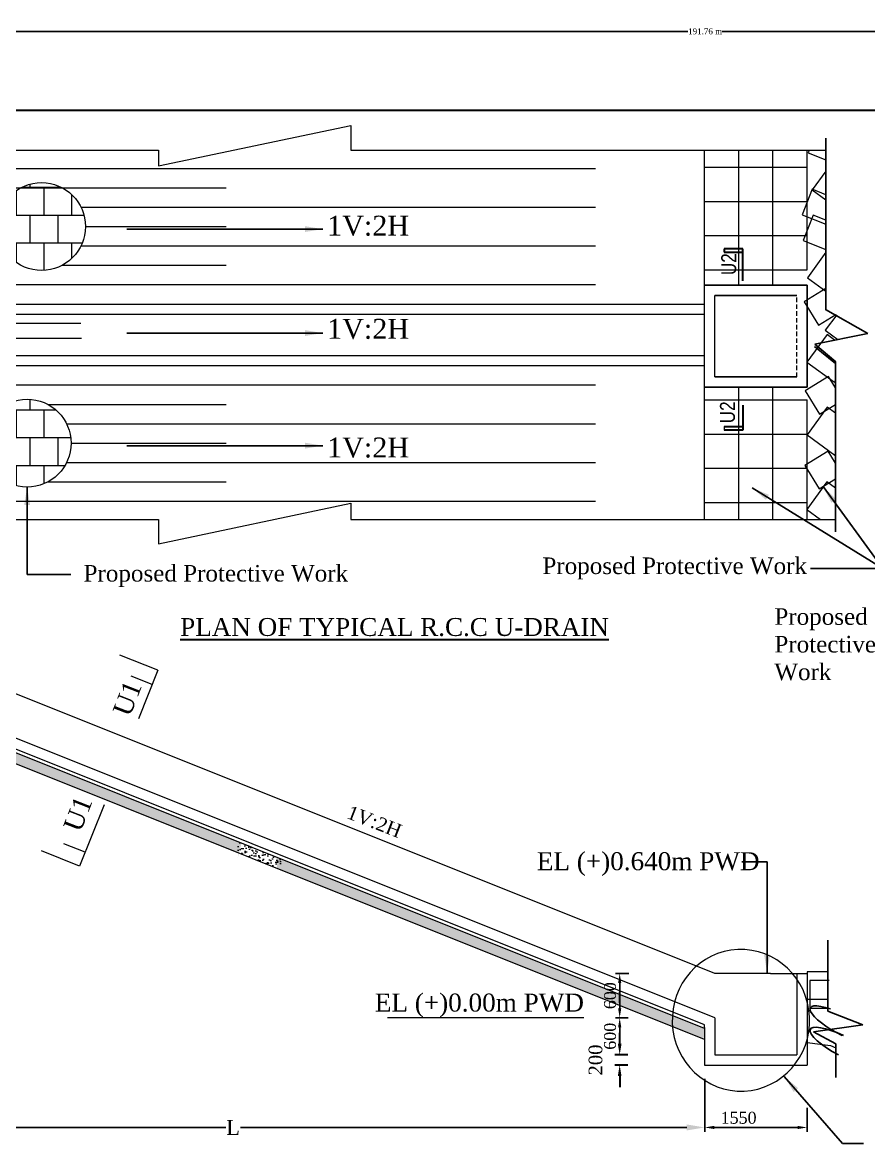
# Model space of a CAD drawing. Header units: metres. Extents: x -1354 to 3686, y -9962 to -7697.
# Drawn here: x 3324.1 to 3395.2, y -7809 to -7714.5 of the extents above; entities that cross this region are included whole.
import ezdxf

# ---------------------------------------------------------------- set-up
doc = ezdxf.new("R2010")
doc.units = ezdxf.units.M
doc.linetypes.add('DASHEDX2', pattern=[38.1, 25.4, -12.7])
doc.layers.add('Blocks', color=11, linetype='Continuous', lineweight=9)
doc.layers.add('Layer1', color=7, linetype='Continuous', lineweight=13)
doc.layers.add('LINE', color=7, linetype='Continuous')
doc.styles.get("Standard").update_dxf_attribs({"font": 'times.ttf'})
doc.styles.add('TIMES', font='ARIALN.TTF')
doc.dimstyles.get("Standard").update_dxf_attribs({"dimtxt": 0.5, "dimasz": 0.4075, "dimexe": 0.364, "dimexo": 0.219, "dimgap": 0.09, "dimtad": 0, "dimdec": 0, "dimlfac": 1000, "dimzin": 0, "dimdsep": 46, "dimtxsty": 'Standard', "dimcen": 0.09, "dimadec": 0, "dimazin": 0, "dimtfac": 1, "dimtdec": 0, "dimtofl": 0, "dimtmove": 0, "dimatfit": 3, "dimfxl": 1, "dimtolj": 1, "dimtzin": 0, "dimarcsym": 0})
pattern_1 = [(37.5, (3452.6556, -8418.17785), (-0.01840036, 0.56282522), [0, -0.443992, 0, -0.49657, 0, -0.4746625]), (7.5, (3452.6556, -8418.17785), (0.5169518, 0.8243489), [0, -0.239522, 0, -0.400177, 0, -0.1533525]), (327.5, (3452.2963, -8418.17785), (0.90964123, 0.00165276), [0, -0.14605, 0, -0.52578, 0, -0.686435]), (317.5, (3452.2963, -8418.17785), (0.8780899, 0.2563687), [0, -0.073025, 0, -0.344678, 0, -0.394335])]
pattern_2 = [(37.5, (3452.6556, -8422.8313), (-0.01840036, 0.56282522), [0, -0.443992, 0, -0.49657, 0, -0.4746625]), (7.5, (3452.6556, -8422.8313), (0.5169518, 0.8243489), [0, -0.239522, 0, -0.400177, 0, -0.1533525]), (327.5, (3452.2963, -8422.8313), (0.90964123, 0.00165276), [0, -0.14605, 0, -0.52578, 0, -0.686435]), (317.5, (3452.2963, -8422.8313), (0.8780899, 0.2563687), [0, -0.073025, 0, -0.344678, 0, -0.394335])]

# ---------------------------------------------------------------- blocks, each defined once
blk = doc.blocks.new('*D809')
at = {"layer": 'Blocks', "color": 0, "lineweight": -2, "ltscale": 0.5}
for p, q in [((3285.547, -7715.346), (3285.547, -7714.862)), ((3477.306, -7715.346), (3477.306, -7714.862))]:
    blk.add_line(p, q, dxfattribs=at)
at = {"layer": 'Blocks', "color": 0, "linetype": 'ByBlock', "lineweight": -2, "ltscale": 0.5}
for p, q in [((3285.955, -7715.226), (3379.987, -7715.226)), ((3476.898, -7715.226), (3382.866, -7715.226))]:
    blk.add_line(p, q, dxfattribs=at)
at = {"layer": 'Blocks', "color": 0, "linetype": 'ByBlock', "lineweight": -3, "ltscale": 0.5}
for points in [[(3285.955, -7715.159), (3285.955, -7715.294), (3285.547, -7715.226)], [(3476.898, -7715.159), (3476.898, -7715.294), (3477.306, -7715.226)]]:
    blk.add_solid(points, dxfattribs=at)
at = {"layer": 'Defpoints', "color": 0, "linetype": 'ByBlock', "lineweight": -3, "ltscale": 0.5}
for p in [(3477.306, -7715.226), (3285.547, -7721.854), (3477.306, -7721.854)]:
    blk.add_point(p, dxfattribs=at)
at = {"layer": 'Blocks', "color": 0, "linetype": 'ByBlock', "lineweight": -2, "ltscale": 0.5, "insert": (3381.427, -7715.226), "char_height": 0.5, "attachment_point": 5}
blk.add_mtext('\\A1;191.76 m', dxfattribs=at)
blk = doc.blocks.new('A$C734E4CAF')
at = {"layer": 'Blocks', "lineweight": 13, "ltscale": 0.002}
h = blk.add_hatch(dxfattribs=at)
h.set_pattern_fill('AR-B88', color=0, scale=0.01, style=0)
h.set_pattern_definition([(0, (108.2436, -569.4196), (0, 2.032), []), (90, (108.2436, -569.4196), (-1.016, 2.032), [2.032, -2.032])])
h.paths.add_polyline_path([(-3.211, 0, 1), (3.211, 0, 1)])
at = {"layer": 'Blocks', "color": 0, "lineweight": 13, "ltscale": 0.05}
blk.add_circle((0, 0), 3.211, dxfattribs=at)
blk = doc.blocks.new('*D845')
at = {"layer": 'Blocks', "color": 0, "lineweight": -2, "ltscale": 0.5}
for p, q in [((3381.389, -7803.254), (3381.389, -7807.695)), ((3302.143, -7807.835), (3302.143, -7806.967)), ((3303.643, -7807.331), (3341.151, -7807.331)), ((3379.889, -7807.331), (3342.382, -7807.331))]:
    blk.add_line(p, q, dxfattribs=at)
at = {"layer": 'Blocks', "color": 0, "lineweight": -3, "ltscale": 0.5}
for points in [[(3303.643, -7807.081), (3303.643, -7807.581), (3302.143, -7807.331)], [(3379.889, -7807.081), (3379.889, -7807.581), (3381.389, -7807.331)]]:
    blk.add_solid(points, dxfattribs=at)
at = {"layer": 'Defpoints', "color": 0, "lineweight": -3, "ltscale": 0.5}
for p in [(3381.389, -7803.035), (3381.389, -7807.331), (3302.143, -7808.054)]:
    blk.add_point(p, dxfattribs=at)
at = {"layer": 'Blocks', "color": 0, "lineweight": 30, "ltscale": 0.5, "insert": (3341.766, -7807.331), "char_height": 1.25, "attachment_point": 5}
blk.add_mtext('\\A1;L', dxfattribs=at)
blk = doc.blocks.new('*D847')
at = {"layer": 'Blocks', "color": 0, "lineweight": -2, "ltscale": 0.5}
for p, q in [((3374.961, -7798.115), (3373.884, -7798.115)), ((3374.248, -7798.915), (3374.248, -7800.42)), ((3374.928, -7801.22), (3373.884, -7801.22))]:
    blk.add_line(p, q, dxfattribs=at)
at = {"layer": 'Blocks', "color": 0, "lineweight": -3, "ltscale": 0.5}
for points in [[(3374.115, -7798.915), (3374.382, -7798.915), (3374.248, -7798.115)], [(3374.115, -7800.42), (3374.382, -7800.42), (3374.248, -7801.22)]]:
    blk.add_solid(points, dxfattribs=at)
at = {"layer": 'Defpoints', "color": 0, "lineweight": -3, "ltscale": 0.5}
for p in [(3375.18, -7798.115), (3374.248, -7801.22), (3375.147, -7801.22)]:
    blk.add_point(p, dxfattribs=at)
at = {"layer": 'Blocks', "color": 0, "lineweight": 30, "ltscale": 0.5, "insert": (3373.44, -7799.667), "char_height": 1, "attachment_point": 5, "rotation": 90}
blk.add_mtext('\\A1;600', dxfattribs=at)
blk = doc.blocks.new('*D848')
at = {"layer": 'Blocks', "color": 0, "lineweight": -2, "ltscale": 0.5}
for p, q in [((3375.018, -7794.399), (3373.884, -7794.399)), ((3374.248, -7795.199), (3374.248, -7797.315)), ((3374.961, -7798.115), (3373.884, -7798.115))]:
    blk.add_line(p, q, dxfattribs=at)
at = {"layer": 'Blocks', "color": 0, "lineweight": -3, "ltscale": 0.5}
for points in [[(3374.115, -7795.199), (3374.382, -7795.199), (3374.248, -7794.399)], [(3374.115, -7797.315), (3374.382, -7797.315), (3374.248, -7798.115)]]:
    blk.add_solid(points, dxfattribs=at)
at = {"layer": 'Defpoints', "color": 0, "lineweight": -3, "ltscale": 0.5}
for p in [(3375.237, -7794.399), (3374.248, -7798.115), (3375.18, -7798.115)]:
    blk.add_point(p, dxfattribs=at)
at = {"layer": 'Blocks', "color": 0, "lineweight": 30, "ltscale": 0.5, "insert": (3373.44, -7796.257), "char_height": 1, "attachment_point": 5, "rotation": 90}
blk.add_mtext('\\A1;600', dxfattribs=at)
blk = doc.blocks.new('*D857')
at = {"layer": 'Blocks', "color": 0, "lineweight": -2, "ltscale": 0.5}
for p, q in [((3390, -7805.678), (3390, -7807.695)), ((3381.389, -7806.089), (3381.389, -7807.695)), ((3389.2, -7807.331), (3382.189, -7807.331))]:
    blk.add_line(p, q, dxfattribs=at)
at = {"layer": 'Blocks', "color": 0, "lineweight": -3, "ltscale": 0.5}
for points in [[(3382.189, -7807.198), (3382.189, -7807.465), (3381.389, -7807.331)], [(3389.2, -7807.198), (3389.2, -7807.465), (3390, -7807.331)]]:
    blk.add_solid(points, dxfattribs=at)
at = {"layer": 'Defpoints', "color": 0, "lineweight": -3, "ltscale": 0.5}
for p in [(3390, -7805.459), (3381.389, -7805.87), (3381.389, -7807.331)]:
    blk.add_point(p, dxfattribs=at)
at = {"layer": 'Blocks', "color": 0, "lineweight": 30, "ltscale": 0.5, "insert": (3384.239, -7806.523), "char_height": 1, "attachment_point": 5}
blk.add_mtext('\\A1;1550', dxfattribs=at)
blk = doc.blocks.new('*D858')
at = {"layer": 'Blocks', "color": 0, "lineweight": -2, "ltscale": 0.5}
for p, q in [((3285.547, -7715.346), (3285.547, -7714.862)), ((3477.306, -7715.346), (3477.306, -7714.862))]:
    blk.add_line(p, q, dxfattribs=at)
at = {"layer": 'Blocks', "color": 0, "linetype": 'ByBlock', "lineweight": -2, "ltscale": 0.5}
for p, q in [((3285.955, -7715.226), (3379.987, -7715.226)), ((3476.898, -7715.226), (3382.866, -7715.226))]:
    blk.add_line(p, q, dxfattribs=at)
at = {"layer": 'Blocks', "color": 0, "linetype": 'ByBlock', "lineweight": -3, "ltscale": 0.5}
for points in [[(3285.955, -7715.159), (3285.955, -7715.294), (3285.547, -7715.226)], [(3476.898, -7715.159), (3476.898, -7715.294), (3477.306, -7715.226)]]:
    blk.add_solid(points, dxfattribs=at)
at = {"layer": 'Defpoints', "color": 0, "linetype": 'ByBlock', "lineweight": -3, "ltscale": 0.5}
for p in [(3477.306, -7715.226), (3285.547, -7721.854), (3477.306, -7721.854)]:
    blk.add_point(p, dxfattribs=at)
at = {"layer": 'Blocks', "color": 0, "linetype": 'ByBlock', "lineweight": -2, "ltscale": 0.5, "insert": (3381.427, -7715.226), "char_height": 0.5, "attachment_point": 5}
blk.add_mtext('\\A1;191.76 m', dxfattribs=at)
blk = doc.blocks.new('*D890')
at = {"layer": 'Blocks', "color": 0, "lineweight": -2, "ltscale": 0.5}
for p, q in [((3381.389, -7803.254), (3381.389, -7807.695)), ((3302.143, -7807.835), (3302.143, -7806.967)), ((3303.643, -7807.331), (3341.151, -7807.331)), ((3379.889, -7807.331), (3342.382, -7807.331))]:
    blk.add_line(p, q, dxfattribs=at)
at = {"layer": 'Blocks', "color": 0, "lineweight": -3, "ltscale": 0.5}
for points in [[(3303.643, -7807.081), (3303.643, -7807.581), (3302.143, -7807.331)], [(3379.889, -7807.081), (3379.889, -7807.581), (3381.389, -7807.331)]]:
    blk.add_solid(points, dxfattribs=at)
at = {"layer": 'Defpoints', "color": 0, "lineweight": -3, "ltscale": 0.5}
for p in [(3381.389, -7803.035), (3381.389, -7807.331), (3302.143, -7808.054)]:
    blk.add_point(p, dxfattribs=at)
at = {"layer": 'Blocks', "color": 0, "lineweight": 30, "ltscale": 0.5, "insert": (3341.766, -7807.331), "char_height": 1.25, "attachment_point": 5}
blk.add_mtext('\\A1;L', dxfattribs=at)
blk = doc.blocks.new('*D892')
at = {"layer": 'Blocks', "color": 0, "lineweight": -2, "ltscale": 0.5}
for p, q in [((3374.961, -7798.115), (3373.884, -7798.115)), ((3374.248, -7798.915), (3374.248, -7800.42)), ((3374.928, -7801.22), (3373.884, -7801.22))]:
    blk.add_line(p, q, dxfattribs=at)
at = {"layer": 'Blocks', "color": 0, "lineweight": -3, "ltscale": 0.5}
for points in [[(3374.115, -7798.915), (3374.382, -7798.915), (3374.248, -7798.115)], [(3374.115, -7800.42), (3374.382, -7800.42), (3374.248, -7801.22)]]:
    blk.add_solid(points, dxfattribs=at)
at = {"layer": 'Defpoints', "color": 0, "lineweight": -3, "ltscale": 0.5}
for p in [(3375.18, -7798.115), (3374.248, -7801.22), (3375.147, -7801.22)]:
    blk.add_point(p, dxfattribs=at)
at = {"layer": 'Blocks', "color": 0, "lineweight": 30, "ltscale": 0.5, "insert": (3373.44, -7799.667), "char_height": 1, "attachment_point": 5, "rotation": 90}
blk.add_mtext('\\A1;600', dxfattribs=at)
blk = doc.blocks.new('*D893')
at = {"layer": 'Blocks', "color": 0, "lineweight": -2, "ltscale": 0.5}
for p, q in [((3375.018, -7794.399), (3373.884, -7794.399)), ((3374.248, -7795.199), (3374.248, -7797.315)), ((3374.961, -7798.115), (3373.884, -7798.115))]:
    blk.add_line(p, q, dxfattribs=at)
at = {"layer": 'Blocks', "color": 0, "lineweight": -3, "ltscale": 0.5}
for points in [[(3374.115, -7795.199), (3374.382, -7795.199), (3374.248, -7794.399)], [(3374.115, -7797.315), (3374.382, -7797.315), (3374.248, -7798.115)]]:
    blk.add_solid(points, dxfattribs=at)
at = {"layer": 'Defpoints', "color": 0, "lineweight": -3, "ltscale": 0.5}
for p in [(3375.237, -7794.399), (3374.248, -7798.115), (3375.18, -7798.115)]:
    blk.add_point(p, dxfattribs=at)
at = {"layer": 'Blocks', "color": 0, "lineweight": 30, "ltscale": 0.5, "insert": (3373.44, -7796.257), "char_height": 1, "attachment_point": 5, "rotation": 90}
blk.add_mtext('\\A1;600', dxfattribs=at)
blk = doc.blocks.new('*D902')
at = {"layer": 'Blocks', "color": 0, "lineweight": -2, "ltscale": 0.5}
for p, q in [((3390, -7805.678), (3390, -7807.695)), ((3381.389, -7806.089), (3381.389, -7807.695)), ((3389.2, -7807.331), (3382.189, -7807.331))]:
    blk.add_line(p, q, dxfattribs=at)
at = {"layer": 'Blocks', "color": 0, "lineweight": -3, "ltscale": 0.5}
for points in [[(3382.189, -7807.198), (3382.189, -7807.465), (3381.389, -7807.331)], [(3389.2, -7807.198), (3389.2, -7807.465), (3390, -7807.331)]]:
    blk.add_solid(points, dxfattribs=at)
at = {"layer": 'Defpoints', "color": 0, "lineweight": -3, "ltscale": 0.5}
for p in [(3390, -7805.459), (3381.389, -7805.87), (3381.389, -7807.331)]:
    blk.add_point(p, dxfattribs=at)
at = {"layer": 'Blocks', "color": 0, "lineweight": 30, "ltscale": 0.5, "insert": (3384.239, -7806.523), "char_height": 1, "attachment_point": 5}
blk.add_mtext('\\A1;1550', dxfattribs=at)

msp = doc.modelspace()

# ---------------------------------------------------------------- hatches: boundary and pattern name
at = {"layer": 'Blocks', "lineweight": 5, "ltscale": 0.05}
h = msp.add_hatch(dxfattribs=at)
h.set_pattern_fill('AR-SAND', color=0, scale=0.0115, style=0)
h.set_pattern_definition(pattern_1)
edge = h.paths.add_edge_path()
edge.add_line((3309.278328, -7770.16995), (3309.278328, -7771.098891))
edge.add_line((3309.278328, -7771.098891), (3342.218672, -7784.275028))
edge.add_ellipse((3343.799517, -7785.20258), major_axis=(0.120804, -2.752532), ratio=0.598963303, start_angle=228.94664793, end_angle=248.80820933, ccw=False)
edge.add_line((3342.476922, -7783.449387), (3309.278328, -7770.16995))
h = msp.add_hatch(dxfattribs=at)
h.set_pattern_fill('AR-SAND', color=0, scale=0.0115, style=0)
h.set_pattern_definition(pattern_1)
edge = h.paths.add_edge_path()
edge.add_line((3309.278328, -7770.16995), (3309.278328, -7771.098891))
edge.add_line((3309.278328, -7771.098891), (3342.218672, -7784.275028))
edge.add_ellipse((3343.799517, -7785.20258), major_axis=(0.120804, -2.752532), ratio=0.598963303, start_angle=228.94664793, end_angle=248.80820933, ccw=False)
edge.add_line((3342.476922, -7783.449387), (3309.278328, -7770.16995))
h = msp.add_hatch(dxfattribs=at)
h.set_pattern_fill('AR-SAND', color=0, scale=0.0115, style=0)
h.set_pattern_definition(pattern_2)
h.paths.add_polyline_path([(3343.370457, -7784.735742), (3343.370457, -7783.806801), (3342.165337, -7783.324754), (3342.165337, -7784.253694)])
h = msp.add_hatch(dxfattribs=at)
h.set_pattern_fill('AR-SAND', color=0, scale=0.0115, style=0)
h.set_pattern_definition(pattern_2)
h.paths.add_polyline_path([(3343.370457, -7784.735742), (3343.370457, -7783.806801), (3342.165337, -7783.324754), (3342.165337, -7784.253694)])
h = msp.add_hatch(dxfattribs=at)
h.set_pattern_fill('AR-SAND', color=0, scale=0.0115, style=0)
h.set_pattern_definition(pattern_2)
h.paths.add_polyline_path([(3343.370457, -7784.735742), (3344.232957, -7785.080742), (3344.232957, -7784.151801), (3343.370457, -7783.806801)])
h = msp.add_hatch(dxfattribs=at)
h.set_pattern_fill('AR-SAND', color=0, scale=0.0115, style=0)
h.set_pattern_definition(pattern_2)
h.paths.add_polyline_path([(3343.370457, -7784.735742), (3344.232957, -7785.080742), (3344.232957, -7784.151801), (3343.370457, -7783.806801)])
h = msp.add_hatch(dxfattribs=at)
h.set_pattern_fill('AR-SAND', color=0, scale=0.0115, style=0)
h.set_pattern_definition(pattern_1)
h.paths.add_polyline_path([(3383.622913, -7802.061317), (3383.622913, -7799.516082), (3385.108896, -7799.516082), (3385.108896, -7802.061317)], flags=9)
h.paths.add_polyline_path([(3344.203686, -7786.841534), (3344.203686, -7784.292775), (3345.689669, -7784.292775), (3345.689669, -7786.841534)], flags=9)
h.paths.add_polyline_path([(3381.374798, -7799.78245), (3381.374798, -7798.91995), (3381.153328, -7798.91995), (3345.396585, -7784.617253), (3345.398873, -7784.631834), (3345.401114, -7784.646433), (3345.403307, -7784.661047), (3345.405454, -7784.675678), (3345.407554, -7784.690324), (3345.409606, -7784.704985), (3345.411611, -7784.719661), (3345.413569, -7784.73435), (3345.41548, -7784.749054), (3345.417343, -7784.763771), (3345.419159, -7784.778501), (3345.420927, -7784.793243), (3345.422647, -7784.807997), (3345.42432, -7784.822763), (3345.425946, -7784.83754), (3345.427523, -7784.852327), (3345.429053, -7784.867125), (3345.430535, -7784.881933), (3345.431969, -7784.89675), (3345.433356, -7784.911576), (3345.434694, -7784.926411), (3345.435984, -7784.941253), (3345.437227, -7784.956104), (3345.438421, -7784.970961), (3345.439567, -7784.985826), (3345.440665, -7785.000697), (3345.441715, -7785.015573), (3345.442717, -7785.030455), (3345.443671, -7785.045343), (3345.444576, -7785.060235), (3345.445433, -7785.075131), (3345.446242, -7785.09003), (3345.447003, -7785.104933), (3345.447715, -7785.119839), (3345.448379, -7785.134748), (3345.448994, -7785.149658), (3345.449561, -7785.16457), (3345.45008, -7785.179483), (3345.45055, -7785.194397), (3345.450972, -7785.209311), (3345.451345, -7785.224224), (3345.45167, -7785.239138), (3345.451947, -7785.25405), (3345.452174, -7785.26896), (3345.452354, -7785.283869), (3345.452485, -7785.298775), (3345.452567, -7785.313678), (3345.452601, -7785.328578), (3345.452587, -7785.343475), (3345.452524, -7785.358367), (3345.452412, -7785.373255), (3345.452252, -7785.388138), (3345.452044, -7785.403015), (3345.451787, -7785.417886), (3345.451481, -7785.432751), (3345.451127, -7785.44761), (3345.450725, -7785.462461), (3345.450274, -7785.477304), (3345.449775, -7785.49214), (3345.449227, -7785.506967), (3345.448631, -7785.521785), (3345.447987, -7785.536593), (3345.447294, -7785.551392), (3345.446553, -7785.566181), (3380.987226, -7799.78245)])
h = msp.add_hatch(dxfattribs=at)
h.set_pattern_fill('AR-SAND', color=0, scale=0.0115, style=0)
h.set_pattern_definition(pattern_1)
h.paths.add_polyline_path([(3383.622913, -7802.061317), (3383.622913, -7799.516082), (3385.108896, -7799.516082), (3385.108896, -7802.061317)], flags=9)
h.paths.add_polyline_path([(3344.203686, -7786.841534), (3344.203686, -7784.292775), (3345.689669, -7784.292775), (3345.689669, -7786.841534)], flags=9)
h.paths.add_polyline_path([(3381.374798, -7799.78245), (3381.374798, -7798.91995), (3381.153328, -7798.91995), (3345.396585, -7784.617253), (3345.398873, -7784.631834), (3345.401114, -7784.646433), (3345.403307, -7784.661047), (3345.405454, -7784.675678), (3345.407554, -7784.690324), (3345.409606, -7784.704985), (3345.411611, -7784.719661), (3345.413569, -7784.73435), (3345.41548, -7784.749054), (3345.417343, -7784.763771), (3345.419159, -7784.778501), (3345.420927, -7784.793243), (3345.422647, -7784.807997), (3345.42432, -7784.822763), (3345.425946, -7784.83754), (3345.427523, -7784.852327), (3345.429053, -7784.867125), (3345.430535, -7784.881933), (3345.431969, -7784.89675), (3345.433356, -7784.911576), (3345.434694, -7784.926411), (3345.435984, -7784.941253), (3345.437227, -7784.956104), (3345.438421, -7784.970961), (3345.439567, -7784.985826), (3345.440665, -7785.000697), (3345.441715, -7785.015573), (3345.442717, -7785.030455), (3345.443671, -7785.045343), (3345.444576, -7785.060235), (3345.445433, -7785.075131), (3345.446242, -7785.09003), (3345.447003, -7785.104933), (3345.447715, -7785.119839), (3345.448379, -7785.134748), (3345.448994, -7785.149658), (3345.449561, -7785.16457), (3345.45008, -7785.179483), (3345.45055, -7785.194397), (3345.450972, -7785.209311), (3345.451345, -7785.224224), (3345.45167, -7785.239138), (3345.451947, -7785.25405), (3345.452174, -7785.26896), (3345.452354, -7785.283869), (3345.452485, -7785.298775), (3345.452567, -7785.313678), (3345.452601, -7785.328578), (3345.452587, -7785.343475), (3345.452524, -7785.358367), (3345.452412, -7785.373255), (3345.452252, -7785.388138), (3345.452044, -7785.403015), (3345.451787, -7785.417886), (3345.451481, -7785.432751), (3345.451127, -7785.44761), (3345.450725, -7785.462461), (3345.450274, -7785.477304), (3345.449775, -7785.49214), (3345.449227, -7785.506967), (3345.448631, -7785.521785), (3345.447987, -7785.536593), (3345.447294, -7785.551392), (3345.446553, -7785.566181), (3380.987226, -7799.78245)])
h = msp.add_hatch(dxfattribs=at)
h.set_pattern_fill('AR-SAND', color=0, scale=0.0115, style=0)
h.set_pattern_definition(pattern_2)
h.paths.add_polyline_path([(3344.232957, -7785.080742), (3345.787535, -7785.702574), (3345.800362, -7784.778763), (3344.232957, -7784.151801)])
h = msp.add_hatch(dxfattribs=at)
h.set_pattern_fill('AR-SAND', color=0, scale=0.0115, style=0)
h.set_pattern_definition(pattern_2)
h.paths.add_polyline_path([(3344.232957, -7785.080742), (3345.787535, -7785.702574), (3345.800362, -7784.778763), (3344.232957, -7784.151801)])

# ---------------------------------------------------------------- linework, layer by layer
at = {"color": 0, "linetype": 'Continuous', "lineweight": -3, "ltscale": 0.5}
for p, q in [((3391.580485, -7724.197543), (3391.580485, -7738.648728)), ((3381.374798, -7736.565227), (3389.999798, -7736.565227)), ((3381.374798, -7736.565227), (3389.999798, -7736.565227)), ((3389.999798, -7745.128352), (3389.999798, -7736.565227)), ((3389.999798, -7745.128352), (3389.999798, -7736.565227)), ((3382.237298, -7737.427727), (3389.137298, -7737.427727)), ((3382.237298, -7737.427727), (3389.137298, -7737.427727)), ((3391.533232, -7738.598603), (3395.108129, -7740.606601)), ((3395.108129, -7740.606601), (3390.639529, -7741.499051)), ((3390.609515, -7741.717784), (3392.380381, -7743.141107)), ((3390.639529, -7741.499051), (3392.408033, -7742.990851)), ((3392.389919, -7742.981794), (3392.380381, -7757.270648)), ((3381.374798, -7745.128352), (3389.999798, -7745.128352)), ((3381.374798, -7745.128352), (3389.999798, -7745.128352)), ((3382.237298, -7744.265852), (3389.137298, -7744.265852)), ((3382.237298, -7744.265852), (3389.137298, -7744.265852)), ((3391.723471, -7791.602892), (3391.723471, -7797.547497)), ((3391.723471, -7797.547497), (3394.664209, -7798.693442)), ((3394.664209, -7798.693442), (3390.540035, -7799.302238)), ((3390.540035, -7799.302238), (3392.404883, -7800.304951)), ((3392.404883, -7800.304951), (3392.404883, -7803.133992))]:
    msp.add_line(p, q, dxfattribs=at)
for centre, start_param, end_param in [((3393.183264, -7798.801396), 8.416926858, 11.044514745), ((3393.183264, -7798.801396), 8.416926858, 11.044514745), ((3393.183264, -7800.594542), 1.749632247, 4.653164598), ((3393.183264, -7800.594542), 1.749632247, 4.653164598)]:
    msp.add_ellipse(centre, major_axis=(2.923175, -1.515475), ratio=0.252503121, start_param=start_param, end_param=end_param, dxfattribs=at)
at = {"layer": 'Blocks', "color": 0, "lineweight": 13, "ltscale": 0.05}
for p, q in [((3381.374798, -7738.138417), (3381.374798, -7725.200917)), ((3381.374798, -7738.138417), (3381.374798, -7725.200917)), ((3384.249798, -7736.565227), (3384.249798, -7725.200917)), ((3384.249798, -7736.565227), (3384.249798, -7725.200917)), ((3387.124798, -7736.565227), (3387.124798, -7725.200917)), ((3387.124798, -7736.565227), (3387.124798, -7725.200917)), ((3387.124798, -7736.565227), (3387.124798, -7725.200917)), ((3387.124798, -7736.565227), (3387.124798, -7725.200917)), ((3389.999798, -7735.263417), (3389.999798, -7725.200917)), ((3389.999798, -7735.263417), (3389.999798, -7725.200917)), ((3310.164207, -7726.742764), (3372.206838, -7726.742764)), ((3310.164207, -7726.742764), (3372.206838, -7726.742764)), ((3381.374798, -7726.638417), (3389.999798, -7726.638417)), ((3381.374798, -7726.638417), (3389.999798, -7726.638417)), ((3310.164207, -7728.370715), (3341.185522, -7728.370715)), ((3310.164207, -7728.370715), (3341.185522, -7728.370715)), ((3328.988814, -7729.998665), (3372.206838, -7729.998665)), ((3328.988814, -7729.998665), (3372.206838, -7729.998665)), ((3381.374798, -7729.513417), (3389.999798, -7729.513417)), ((3381.374798, -7729.513417), (3389.999798, -7729.513417)), ((3329.367084, -7731.626615), (3341.185522, -7731.626615)), ((3329.367084, -7731.626615), (3341.185522, -7731.626615)), ((3381.374798, -7732.388417), (3389.999798, -7732.388417)), ((3381.374798, -7732.388417), (3389.999798, -7732.388417)), ((3328.988814, -7733.254566), (3372.206838, -7733.254566)), ((3328.988814, -7733.254566), (3372.206838, -7733.254566)), ((3327.416011, -7734.882516), (3341.185522, -7734.882516)), ((3327.416011, -7734.882516), (3341.185522, -7734.882516)), ((3381.374798, -7735.263417), (3389.999798, -7735.263417)), ((3381.374798, -7735.263417), (3389.999798, -7735.263417)), ((3310.164207, -7736.510467), (3372.206838, -7736.510467)), ((3310.164207, -7736.510467), (3372.206838, -7736.510467)), ((3382.237298, -7744.265852), (3382.237298, -7737.427727)), ((3382.237298, -7744.265852), (3382.237298, -7737.427727)), ((3302.142957, -7738.138417), (3381.374798, -7738.138417)), ((3302.142957, -7738.138417), (3381.374798, -7738.138417)), ((3381.374798, -7742.450917), (3381.374798, -7738.138417)), ((3381.374798, -7742.450917), (3381.374798, -7738.138417)), ((3310.072961, -7739.000917), (3381.374798, -7739.000917)), ((3310.072961, -7739.000917), (3381.374798, -7739.000917)), ((3310.164207, -7739.739093), (3328.988664, -7739.739093)), ((3310.164207, -7739.739093), (3328.988664, -7739.739093)), ((3310.164207, -7741.019422), (3329.0298, -7741.019422)), ((3310.164207, -7741.019422), (3329.0298, -7741.019422)), ((3310.121048, -7742.450917), (3381.374798, -7742.450917)), ((3310.121048, -7742.450917), (3381.374798, -7742.450917)), ((3381.374798, -7756.250917), (3381.374798, -7742.450917)), ((3381.374798, -7756.250917), (3381.374798, -7742.450917)), ((3302.142957, -7743.313417), (3381.374798, -7743.313417)), ((3302.142957, -7743.313417), (3381.374798, -7743.313417)), ((3310.164207, -7744.941367), (3372.206838, -7744.941367)), ((3310.164207, -7744.941367), (3372.206838, -7744.941367)), ((3384.249798, -7756.250917), (3384.249798, -7745.128352)), ((3384.249798, -7756.250917), (3384.249798, -7745.128352)), ((3387.124798, -7756.250917), (3387.124798, -7745.128352)), ((3387.124798, -7756.250917), (3387.124798, -7745.128352)), ((3387.124798, -7756.250917), (3387.124798, -7745.128352)), ((3387.124798, -7756.250917), (3387.124798, -7745.128352)), ((3326.207338, -7746.569318), (3341.185522, -7746.569318)), ((3326.207338, -7746.569318), (3341.185522, -7746.569318)), ((3381.374798, -7746.188417), (3389.999798, -7746.188417)), ((3381.374798, -7746.188417), (3389.999798, -7746.188417)), ((3389.999798, -7756.250917), (3389.999798, -7746.188417)), ((3389.999798, -7756.250917), (3389.999798, -7746.188417)), ((3327.780141, -7748.197268), (3372.206838, -7748.197268)), ((3327.780141, -7748.197268), (3372.206838, -7748.197268)), ((3383.01896, -7748.4305), (3383.01896, -7748.737204)), ((3383.01896, -7748.4305), (3383.01896, -7748.737204)), ((3328.158411, -7749.825218), (3341.185522, -7749.825218)), ((3328.158411, -7749.825218), (3341.185522, -7749.825218)), ((3381.374798, -7749.063417), (3389.999798, -7749.063417)), ((3381.374798, -7749.063417), (3389.999798, -7749.063417)), ((3327.780141, -7751.453169), (3372.206838, -7751.453169)), ((3327.780141, -7751.453169), (3372.206838, -7751.453169)), ((3381.374798, -7751.938417), (3389.999798, -7751.938417)), ((3381.374798, -7751.938417), (3389.999798, -7751.938417)), ((3326.207338, -7753.081119), (3341.185522, -7753.081119)), ((3326.207338, -7753.081119), (3341.185522, -7753.081119)), ((3310.164207, -7754.709069), (3372.206838, -7754.709069)), ((3310.164207, -7754.709069), (3372.206838, -7754.709069)), ((3381.374798, -7754.813417), (3389.999798, -7754.813417)), ((3381.374798, -7754.813417), (3389.999798, -7754.813417)), ((3382.237298, -7794.399186), (3310.164207, -7765.56995)), ((3382.237298, -7794.399186), (3310.164207, -7765.56995)), ((3335.44808, -7768.913863), (3332.263459, -7767.640015)), ((3335.44808, -7768.913863), (3332.263459, -7767.640015)), ((3382.237298, -7798.11495), (3309.499798, -7769.01995)), ((3382.237298, -7798.11495), (3309.499798, -7769.01995)), ((3334.969157, -7770.111171), (3333.194686, -7769.401383)), ((3334.969157, -7770.111171), (3333.194686, -7769.401383)), ((3335.44808, -7768.913863), (3333.81765, -7772.989939)), ((3335.44808, -7768.913863), (3333.81765, -7772.989939)), ((3343.370457, -7783.806801), (3309.278328, -7770.16995)), ((3343.370457, -7783.806801), (3309.278328, -7770.16995)), ((3343.370457, -7783.497155), (3309.333695, -7769.88245)), ((3343.370457, -7783.497155), (3309.333695, -7769.88245)), ((3343.370457, -7784.735742), (3309.112226, -7771.03245)), ((3343.370457, -7784.735742), (3309.112226, -7771.03245)), ((3330.929008, -7780.211542), (3328.867985, -7785.364101)), ((3330.929008, -7780.211542), (3328.867985, -7785.364101)), ((3329.33015, -7784.208689), (3327.555679, -7783.498901)), ((3329.33015, -7784.208689), (3327.555679, -7783.498901)), ((3381.374798, -7798.698891), (3343.370457, -7783.497155)), ((3381.374798, -7798.698891), (3343.370457, -7783.497155)), ((3381.374798, -7799.008538), (3343.370457, -7783.806801)), ((3381.374798, -7799.008538), (3343.370457, -7783.806801)), ((3328.867985, -7785.364101), (3325.683364, -7784.090252)), ((3328.867985, -7785.364101), (3325.683364, -7784.090252)), ((3381.374798, -7799.937479), (3343.370457, -7784.735742)), ((3381.374798, -7799.937479), (3343.370457, -7784.735742)), ((3386.926707, -7794.399186), (3382.237298, -7794.399186)), ((3386.926707, -7794.399186), (3382.237298, -7794.399186)), ((3386.926707, -7794.399186), (3389.999798, -7794.399186)), ((3386.926707, -7794.399186), (3389.999798, -7794.399186)), ((3389.137298, -7794.399186), (3389.137298, -7801.237031)), ((3389.137298, -7794.399186), (3389.137298, -7801.237031)), ((3389.999798, -7794.416268), (3389.999798, -7802.099531)), ((3389.999798, -7794.416268), (3389.999798, -7802.099531)), ((3371.222711, -7798.11495), (3354.737433, -7798.11495)), ((3371.222711, -7798.11495), (3354.737433, -7798.11495)), ((3382.237298, -7798.11495), (3382.237298, -7801.21995)), ((3382.237298, -7798.11495), (3382.237298, -7801.21995)), ((3381.374798, -7798.91995), (3381.374798, -7798.698891)), ((3381.374798, -7798.91995), (3381.374798, -7798.698891)), ((3381.374798, -7798.91995), (3381.374798, -7802.08245)), ((3381.374798, -7798.91995), (3381.374798, -7802.08245)), ((3382.237298, -7801.21995), (3389.137298, -7801.21995)), ((3382.237298, -7801.21995), (3389.137298, -7801.21995)), ((3381.374798, -7802.08245), (3389.999798, -7802.08245)), ((3381.374798, -7802.08245), (3389.999798, -7802.08245))]:
    msp.add_line(p, q, dxfattribs=at)
at = {"layer": 'Blocks', "color": 0, "linetype": 'DASHEDX2', "lineweight": 13, "ltscale": 0.015}
msp.add_line((3389.137298, -7744.265852), (3389.137298, -7737.427727), dxfattribs=at)
msp.add_line((3389.137298, -7744.265852), (3389.137298, -7737.427727), dxfattribs=at)
at = {"layer": 'Blocks', "color": 0, "lineweight": 30, "ltscale": 0.5}
for p, q in [((3374.248458, -7796.84995), (3374.248458, -7795.92995)), ((3374.248458, -7796.84995), (3374.248458, -7795.92995)), ((3374.248458, -7800.29995), (3374.248458, -7799.37995)), ((3374.248458, -7800.29995), (3374.248458, -7799.37995)), ((3374.928121, -7801.21995), (3373.829858, -7801.21995)), ((3374.928121, -7801.21995), (3373.829858, -7801.21995)), ((3374.931329, -7802.08245), (3373.829858, -7802.08245)), ((3374.931329, -7802.08245), (3373.829858, -7802.08245)), ((3374.248458, -7803.00245), (3374.248458, -7803.93315)), ((3374.248458, -7803.00245), (3374.248458, -7803.93315))]:
    msp.add_line(p, q, dxfattribs=at)
at = {"layer": 'Blocks', "color": 0, "lineweight": 13, "ltscale": 0.05}
for points in [[(3302.142957, -7725.200917), (3335.513237, -7725.200917), (3335.513237, -7726.521879), (3351.655907, -7723.147233), (3351.655907, -7725.200917), (3391.580485, -7725.200917)], [(3302.142957, -7725.200917), (3335.513237, -7725.200917), (3335.513237, -7726.521879), (3351.655907, -7723.147233), (3351.655907, -7725.200917), (3391.580485, -7725.200917)], [(3390.165668, -7725.200917), (3390.073538, -7725.439054), (3391.580485, -7726.022063)], [(3390.165668, -7725.200917), (3390.073538, -7725.439054), (3391.580485, -7726.022063)], [(3391.580485, -7726.977805), (3390.431665, -7728.555067), (3391.580485, -7729.391826)], [(3391.580485, -7726.977805), (3390.431665, -7728.555067), (3391.580485, -7729.391826)], [(3391.580485, -7728.948888), (3390.409737, -7728.495948), (3389.579853, -7730.64101), (3391.580485, -7731.415017)], [(3391.580485, -7728.948888), (3390.409737, -7728.495948), (3389.579853, -7730.64101), (3391.580485, -7731.415017)], [(3391.580485, -7731.081554), (3390.497145, -7730.662431), (3389.667261, -7732.807493), (3391.580485, -7733.547683)], [(3391.580485, -7731.081554), (3390.497145, -7730.662431), (3389.667261, -7732.807493), (3391.580485, -7733.547683)], [(3391.580485, -7733.788451), (3390.025389, -7735.923507), (3391.580485, -7737.056182)], [(3391.580485, -7733.788451), (3390.025389, -7735.923507), (3391.580485, -7737.056182)], [(3391.580485, -7733.234521), (3391.571226, -7733.247233), (3391.580485, -7733.253976)], [(3391.580485, -7733.234521), (3391.571226, -7733.247233), (3391.580485, -7733.253976)], [(3391.580485, -7736.824392), (3389.751202, -7737.948669), (3390.95551, -7739.90817), (3392.420533, -7739.007767)], [(3391.580485, -7736.824392), (3389.751202, -7737.948669), (3390.95551, -7739.90817), (3392.420533, -7739.007767)], [(3392.478168, -7739.0324), (3391.520384, -7740.347381), (3392.571748, -7741.113156)], [(3392.478168, -7739.0324), (3391.520384, -7740.347381), (3392.571748, -7741.113156)], [(3392.307298, -7741.165971), (3391.667197, -7740.699745), (3389.974546, -7743.023655), (3392.298456, -7744.716306), (3392.380381, -7744.603828)], [(3392.307298, -7741.165971), (3391.667197, -7740.699745), (3389.974546, -7743.023655), (3392.298456, -7744.716306), (3392.380381, -7744.603828)], [(3392.380381, -7745.171814), (3391.804263, -7744.234427), (3389.844763, -7745.438736), (3391.049071, -7747.398236), (3392.380381, -7746.580013)], [(3392.380381, -7745.171814), (3391.804263, -7744.234427), (3389.844763, -7745.438736), (3391.049071, -7747.398236), (3392.380381, -7746.580013)], [(3392.380381, -7747.311718), (3391.690076, -7746.808925), (3389.997425, -7749.132835), (3392.321335, -7750.825486), (3392.380381, -7750.74442)], [(3392.380381, -7747.311718), (3391.690076, -7746.808925), (3389.997425, -7749.132835), (3392.321335, -7750.825486), (3392.380381, -7750.74442)], [(3392.380381, -7747.242396), (3392.36306, -7747.287167), (3392.380381, -7747.293868)], [(3392.380381, -7747.242396), (3392.36306, -7747.287167), (3392.380381, -7747.293868)], [(3392.380381, -7751.509454), (3391.768904, -7750.514536), (3389.809404, -7751.718844), (3391.013713, -7753.678344), (3392.380381, -7752.83839)], [(3392.380381, -7751.509454), (3391.768904, -7750.514536), (3389.809404, -7751.718844), (3391.013713, -7753.678344), (3392.380381, -7752.83839)], [(3392.380381, -7753.61758), (3391.654718, -7753.089034), (3389.962067, -7755.412943), (3391.112555, -7756.250917)], [(3392.380381, -7753.61758), (3391.654718, -7753.089034), (3389.962067, -7755.412943), (3391.112555, -7756.250917)], [(3392.380381, -7753.431111), (3392.327701, -7753.567275), (3392.380381, -7753.587656)], [(3392.380381, -7753.431111), (3392.327701, -7753.567275), (3392.380381, -7753.587656)], [(3302.142957, -7756.250917), (3335.513237, -7756.250917), (3335.513237, -7758.301747), (3351.655907, -7754.863703), (3351.655907, -7756.250917), (3392.380381, -7756.250917)], [(3302.142957, -7756.250917), (3335.513237, -7756.250917), (3335.513237, -7758.301747), (3351.655907, -7754.863703), (3351.655907, -7756.250917), (3392.380381, -7756.250917)], [(3391.645587, -7794.241163), (3390.005134, -7794.241163), (3390.005134, -7796.541163), (3391.645587, -7796.541163)], [(3391.853813, -7794.994515), (3390.213359, -7794.994515), (3390.213359, -7797.294515), (3391.853813, -7797.294515)], [(3391.723471, -7794.994515), (3390.213359, -7794.994515), (3390.213359, -7797.294515), (3391.853813, -7797.294515)], [(3389.999798, -7800.189158), (3391.958147, -7800.432736), (3392.404883, -7800.63991)], [(3389.999798, -7800.189158), (3391.958147, -7800.432736), (3392.404883, -7800.63991)]]:
    msp.add_lwpolyline(points, dxfattribs=at)
at = {"layer": 'Blocks', "color": 0, "lineweight": 13, "ltscale": 0.05, "extrusion": (0, 0, -1)}
msp.add_ellipse((3384.438098, -7798.325422), major_axis=(-0.260991, 5.946689), ratio=0.970241455, dxfattribs=at)
msp.add_ellipse((3384.438098, -7798.325422), major_axis=(-0.260991, 5.946689), ratio=0.970241455, dxfattribs=at)
at = {"layer": 'Blocks', "color": 0, "lineweight": 13, "ltscale": 0.5}
for points in [[(3374.095125, -7800.29995), (3374.401792, -7800.29995), (3374.248458, -7801.21995)], [(3374.095125, -7800.29995), (3374.401792, -7800.29995), (3374.248458, -7801.21995)], [(3374.095125, -7803.00245), (3374.401792, -7803.00245), (3374.248458, -7802.08245)], [(3374.095125, -7803.00245), (3374.401792, -7803.00245), (3374.248458, -7802.08245)]]:
    msp.add_solid(points, dxfattribs=at)
at = {"layer": 'Layer1', "color": 7, "lineweight": 30}
for p, q in [((3384.585438, -7733.486625), (3383.01896, -7733.486625)), ((3383.01896, -7733.486625), (3383.01896, -7733.793329)), ((3384.585438, -7733.486625), (3383.01896, -7733.486625)), ((3383.01896, -7733.486625), (3383.01896, -7733.793329)), ((3383.01896, -7733.793329), (3384.585438, -7733.793329)), ((3383.01896, -7733.793329), (3384.585438, -7733.793329)), ((3384.585438, -7736.196226), (3384.585438, -7733.486625)), ((3384.585438, -7736.196226), (3384.585438, -7733.486625)), ((3384.585438, -7746.643885), (3384.585438, -7748.737204)), ((3384.585438, -7746.643885), (3384.585438, -7748.737204)), ((3383.01896, -7748.4305), (3384.585438, -7748.4305)), ((3383.01896, -7748.4305), (3384.585438, -7748.4305)), ((3384.585438, -7748.737204), (3383.01896, -7748.737204)), ((3384.585438, -7748.737204), (3383.01896, -7748.737204))]:
    msp.add_line(p, q, dxfattribs=at)
at = {"layer": 'LINE', "color": 1, "linetype": 'ByBlock', "lineweight": 30, "ltscale": 0.5}
msp.add_lwpolyline([(3285.547349, -7857.454332), (3285.547349, -7721.853816), (3477.305655, -7721.853816), (3477.305655, -7857.454332), (3285.547349, -7857.454332)], close=True, dxfattribs=at)
msp.add_lwpolyline([(3285.547349, -7857.454332), (3285.547349, -7721.853816), (3477.305655, -7721.853816), (3477.305655, -7857.454332), (3285.547349, -7857.454332)], close=True, dxfattribs=at)

# ---------------------------------------------------------------- block references
at = {"layer": 'Blocks', "color": 0, "lineweight": 13, "ltscale": 0.05, "xscale": 1.149999999999636, "yscale": 1.150000000001455, "zscale": 1.15}
for p in [(3325.674865, -7731.626615), (3325.674865, -7731.626615), (3324.466192, -7749.825218), (3324.466192, -7749.825218)]:
    msp.add_blockref('A$C734E4CAF', p, dxfattribs=at)

# ---------------------------------------------------------------- texts
at = {"color": 0, "linetype": 'ByBlock', "lineweight": 30, "ltscale": 0.5, "attachment_point": 1}
for s, insert, char_height, width in [('Proposed Protective Work', (3367.756173, -7759.433791), 1.39465363, 72.91423283), ('Proposed Protective Work', (3367.756173, -7759.433791), 1.39465363, 72.91423283), ('Proposed Protective Work', (3329.205797, -7760.06577), 1.39465363, 72.91423283), ('Proposed Protective Work', (3329.205797, -7760.06577), 1.39465363, 72.91423283), ('Proposed\\PProtective\\PWork', (3387.243877, -7763.700036), 1.3946536, 72.91423283), ('Proposed\\PProtective\\PWork', (3387.243877, -7763.700036), 1.3946536, 72.91423283), ('{\\LPLAN OF TYPICAL R.C.C U-DRAIN}', (3337.325467, -7764.522416), 1.50622592, 66.12756405), ('{\\LPLAN OF TYPICAL R.C.C U-DRAIN}', (3337.325467, -7764.522416), 1.50622592, 66.12756405), ('EL (+)0.640m PWD ', (3367.287571, -7784.20248), 1.51040988, 87.17156097), ('EL (+)0.00m PWD ', (3353.677305, -7796.082899), 1.51040988, 87.17156097)]:
    msp.add_mtext(s, dxfattribs=dict(at, insert=insert, char_height=char_height, width=width))
at = {"color": 0, "linetype": 'ByBlock', "lineweight": 30, "ltscale": 0.5, "char_height": 1.5689853, "width": 53.38644999, "attachment_point": 1, "rotation": 68.68559263}
for insert in [(3331.620895, -7772.335685), (3331.620895, -7772.335685), (3327.467402, -7782.039888), (3327.467402, -7782.039888)]:
    msp.add_mtext('U1', dxfattribs=dict(at, insert=insert))
at = {"layer": 'Blocks', "color": 0, "lineweight": 30, "ltscale": 0.5}
for p in [(3349.670593, -7732.389547), (3349.670593, -7741.056591), (3349.670593, -7751.030562)]:
    msp.add_text('1V:2H ', height=1.6735844, dxfattribs=at).set_placement(p)
at = {"layer": 'Blocks', "color": 0, "lineweight": 30, "ltscale": 0.5, "insert": (3372.223269, -7801.663382), "char_height": 1.15, "attachment_point": 5, "rotation": 90}
msp.add_mtext('\\A1;200', dxfattribs=at)
msp.add_mtext('\\A1;200', dxfattribs=at)
at = {"layer": 'Layer1', "color": 7, "lineweight": 30, "attachment_point": 1, "style": 'TIMES'}
for s, insert, char_height, width, rotation in [('U2', (3382.780742, -7735.709939), 1.2570075, 2.67428346, 90), ('U2', (3382.780742, -7735.709939), 1.2570075, 2.67428346, 90), ('U2', (3382.672279, -7748.160012), 1.2570075, 2.67428346, 90), ('U2', (3382.672279, -7748.160012), 1.2570075, 2.67428346, 90), ('{\\fTimes New Roman|b0|i0|c0|p18;\\C0;1V:2H}', (3351.643609, -7780.234979), 1.15225687, 11.36506851, 338.79628874)]:
    msp.add_mtext(s, dxfattribs=dict(at, insert=insert, char_height=char_height, width=width, rotation=rotation))

# ---------------------------------------------------------------- dimensions: what is measured, and where the dimension line sits
at = {"layer": 'Blocks', "color": 0, "linetype": 'ByBlock', "lineweight": -2, "ltscale": 0.5}
for picture in ['*D809', '*D858']:
    dim = msp.add_linear_dim(base=(3477.305655, -7715.226466), p1=(3285.547349, -7721.853816), p2=(3477.305655, -7721.853816), dimstyle='Standard', override={"dimdec": 2, "dimlfac": 1, "dimpost": ' m', "dimtdec": 2, "dimfxl": 0.12, "dimfxlon": 1}, dxfattribs=at)
    dim.commit()
    dim.dimension.update_dxf_attribs({"geometry": picture, "text_midpoint": (3381.426502, -7715.226466)})
at = {"layer": 'Blocks', "color": 0, "lineweight": 30, "ltscale": 0.5}
for base, p1, p2, picture, middle in [((3374.248458, -7798.11495), (3375.236749, -7794.399186), (3375.179971, -7798.11495), '*D848', (3373.439806, -7796.257068)), ((3374.248458, -7798.11495), (3375.236749, -7794.399186), (3375.179971, -7798.11495), '*D893', (3373.439806, -7796.257068)), ((3374.248458, -7801.21995), (3375.179971, -7798.11495), (3375.146608, -7801.21995), '*D847', (3373.439806, -7799.66745)), ((3374.248458, -7801.21995), (3375.179971, -7798.11495), (3375.146608, -7801.21995), '*D892', (3373.439806, -7799.66745))]:
    dim = msp.add_linear_dim(base=base, p1=p1, p2=p2, angle=90, text='600', dimstyle='Standard', override={"dimtxt": 1, "dimasz": 0.8, "dimgap": 0.3, "dimtad": 1, "dimdec": 2, "dimlfac": 1, "dimpost": ' m', "dimtdec": 2, "dimfxl": 0.12}, dxfattribs=at)
    dim.commit()
    dim.dimension.update_dxf_attribs({"geometry": picture, "text_midpoint": middle})
for picture in ['*D845', '*D890']:
    dim = msp.add_linear_dim(base=(3381.389297, -7807.331425), p1=(3302.142957, -7808.05406), p2=(3381.389297, -7803.034949), text='L', dimstyle='Standard', override={"dimtxt": 1.25, "dimasz": 1.5, "dimdec": 2, "dimlfac": 1, "dimpost": ' m', "dimtdec": 2, "dimfxl": 0.12}, dxfattribs=at)
    dim.commit()
    dim.dimension.update_dxf_attribs({"geometry": picture, "text_midpoint": (3341.766127, -7807.331425)})
for picture in ['*D857', '*D902']:
    dim = msp.add_linear_dim(base=(3381.389297, -7807.331425), p1=(3389.999798, -7805.458839), p2=(3381.389297, -7805.869783), angle=180, text='1550', dimstyle='Standard', override={"dimtxt": 1, "dimasz": 0.8, "dimgap": 0.3, "dimtad": 1, "dimdec": 2, "dimlfac": 1, "dimpost": ' m', "dimtdec": 2, "dimfxl": 0.12}, dxfattribs=at)
    dim.commit()
    dim.dimension.update_dxf_attribs({"geometry": picture, "text_midpoint": (3384.239036, -7807.331425), "dimtype": 160})

# ---------------------------------------------------------------- leaders
for points in [[(3349.304911, -7731.841156), (3332.830726, -7731.841156)], [(3349.304911, -7731.841156), (3332.830726, -7731.841156)], [(3349.304911, -7740.576328), (3332.830726, -7740.576328)], [(3349.304911, -7740.576328), (3332.830726, -7740.576328)], [(3349.304911, -7750.039758), (3332.830726, -7750.039758)], [(3349.304911, -7750.039758), (3332.830726, -7750.039758)], [(3324.466192, -7753.517437), (3324.466192, -7760.874275), (3328.132775, -7760.874275)], [(3324.466192, -7753.517437), (3324.466192, -7760.874275), (3328.132775, -7760.874275)], [(3385.383603, -7753.595978), (3396.365695, -7760.352422), (3391.232652, -7760.352422)], [(3385.383603, -7753.595978), (3396.365695, -7760.352422), (3391.232652, -7760.352422)], [(3391.341068, -7753.476798), (3396.365695, -7760.352422), (3390.277802, -7760.352422)], [(3386.627588, -7794.307067), (3386.627588, -7785.006003), (3384.513477, -7785.006003)], [(3388.068228, -7803.056182), (3392.954133, -7808.673739), (3394.740216, -7808.673739)], [(3388.068228, -7803.056182), (3392.954133, -7808.673739), (3394.740216, -7808.673739)]]:
    msp.add_leader(points, dimstyle='Standard', override={"dimtxt": 1.5, "dimasz": 1.5, "dimdec": 2, "dimlfac": 1, "dimpost": ' m', "dimtdec": 2, "dimfxl": 0.12}, dxfattribs=at)

doc.saveas('drawing.dxf')
